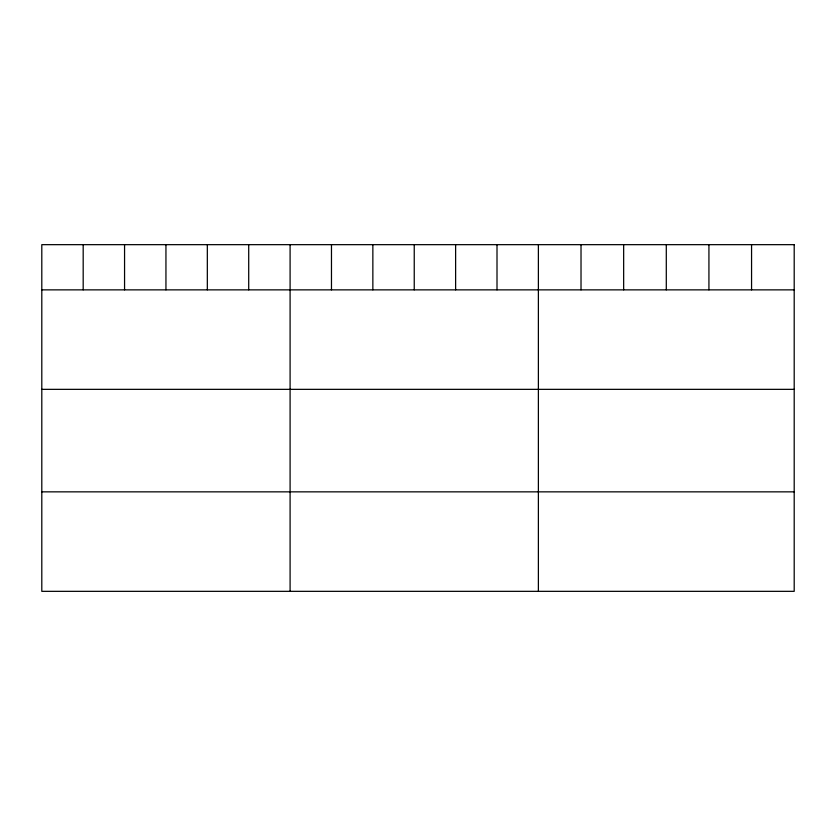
<?xml version="1.0" encoding="UTF-8"?>
<svg xmlns="http://www.w3.org/2000/svg" width="836" height="836" viewBox="0 0 836 836"><rect width="100%" height="100%" fill="white"/><g stroke="black" fill="none" stroke-linecap="round" stroke-linejoin="round"><path stroke-width="1.25" d="M41.8 289.862L794.2 289.862M41.8 389.346L794.2 389.346M41.8 491.85L794.2 491.85M751.564 244.666L751.564 289.862M708.928 244.666L708.928 289.862M666.292 244.666L666.292 289.862M623.656 244.666L623.656 289.862M581.02 244.666L581.02 289.862M538.384 244.666L538.384 591.334M497.002 244.666L497.002 289.862M455.62 244.666L455.62 289.862M414.238 244.666L414.238 289.862M372.856 244.666L372.856 289.862M331.474 244.666L331.474 289.862M290.092 244.666L290.092 591.334M248.71 244.666L248.71 289.862M207.328 244.666L207.328 289.862M165.946 244.666L165.946 289.862M124.564 244.666L124.564 289.862M83.182 244.666L83.182 289.862M794.2 244.666L41.8 244.666L41.8 591.334L794.2 591.334L794.2 244.666"/></g></svg>
